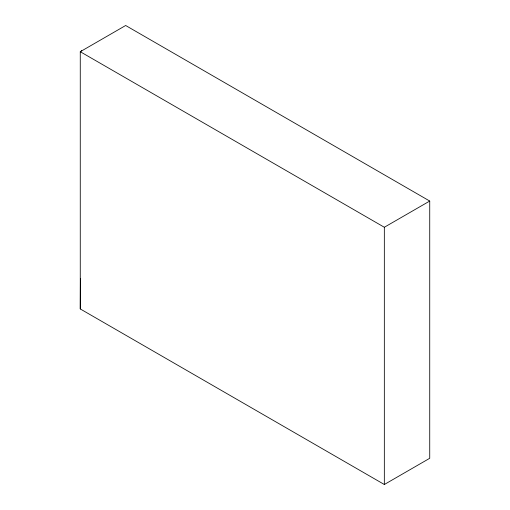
<?xml version="1.0" encoding="UTF-8"?>
<svg xmlns="http://www.w3.org/2000/svg" width="510" height="510" viewBox="0 0 510 510"><rect width="100%" height="100%" fill="white"/><g stroke="black" fill="none" stroke-linecap="round" stroke-linejoin="round"><path stroke-width="0.76" d="M80.268 308.945L80.268 51.714L125.664 25.5L429.732 201.055L429.732 458.286L384.336 484.5L80.268 308.945L80.395 278.702M81.37 51.076L81.37 50.503M80.268 51.714L384.336 227.262L429.732 201.055M384.336 227.262L384.336 484.5"/></g></svg>
